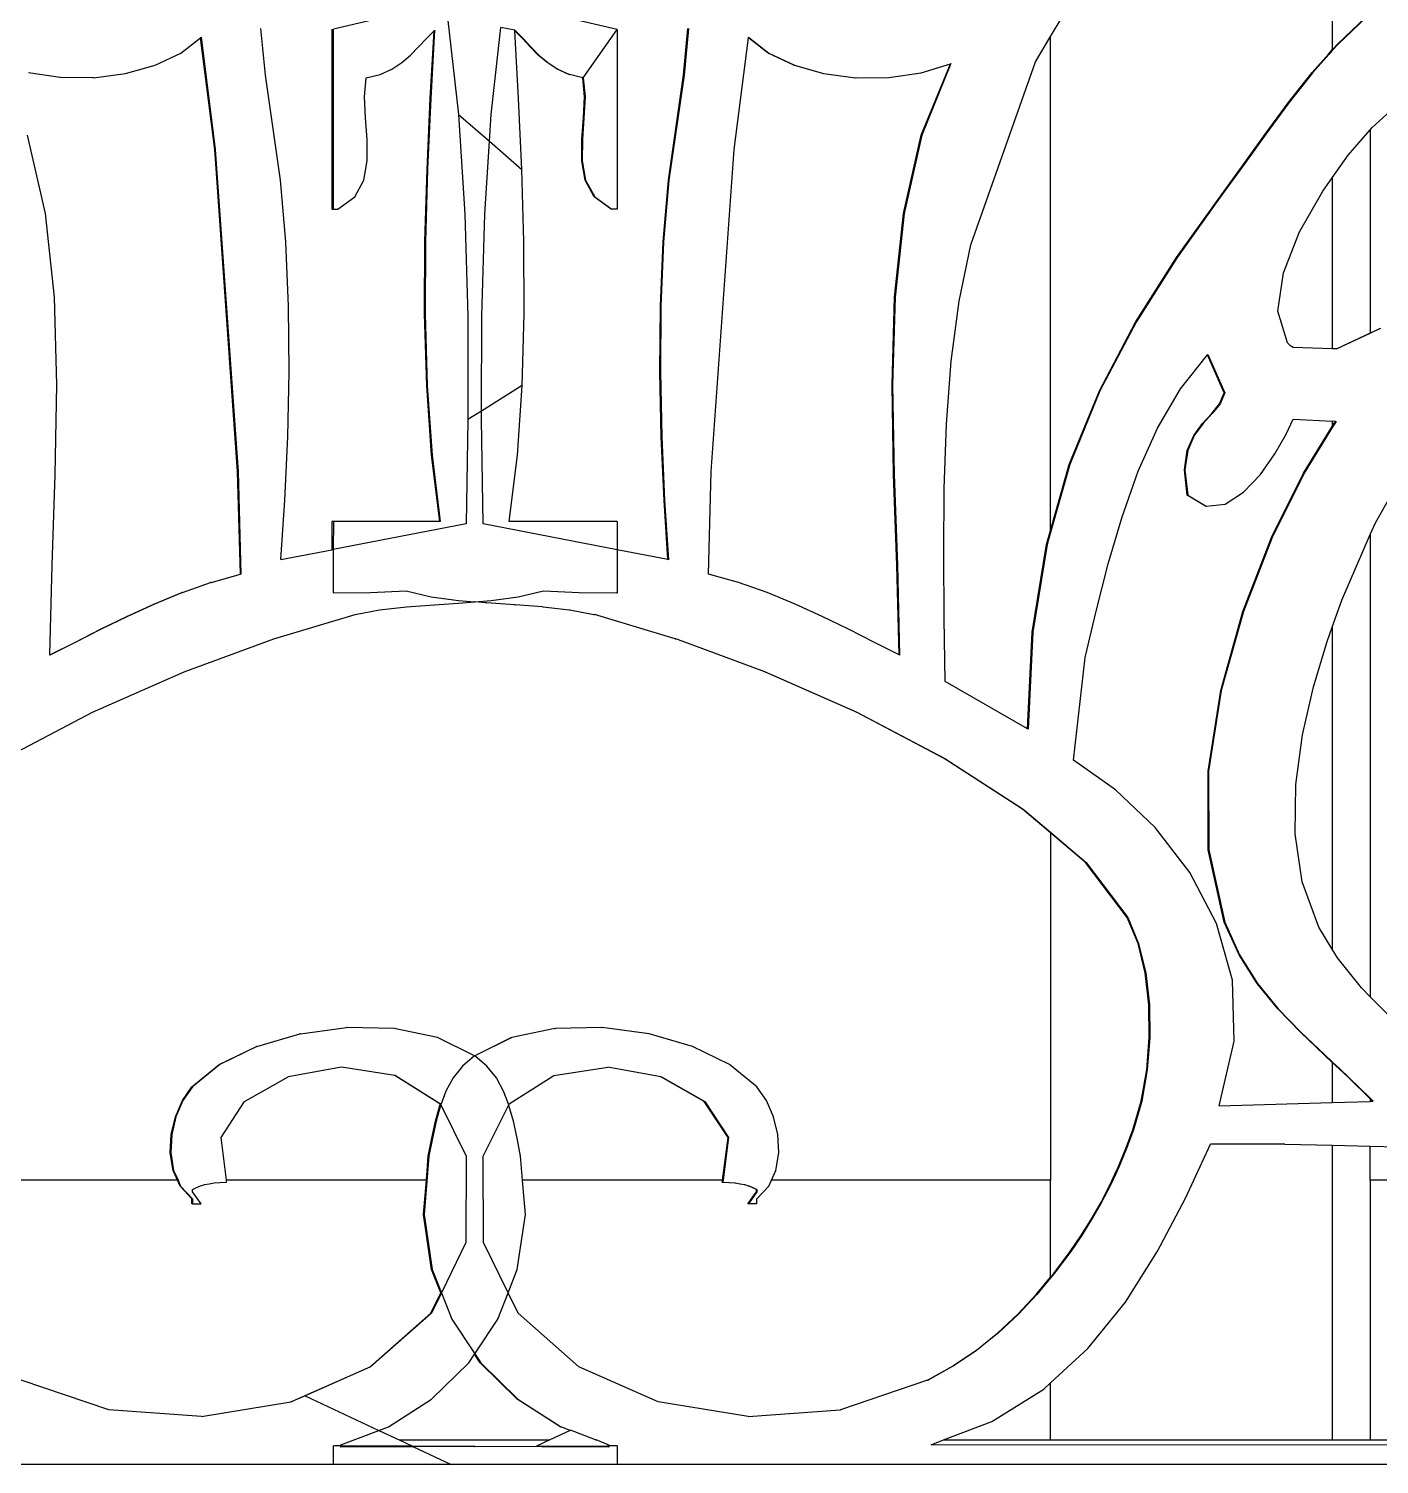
# Model space of a CAD drawing. Header units: inches. Extents: x -343 to 13887, y -13069 to -746.
# Drawn here: x 3391.85 to 3403.59, y -9231.16 to -9218.68 of the extents above; entities that cross this region are included whole.
import ezdxf

# ---------------------------------------------------------------- set-up
doc = ezdxf.new("R2010")
doc.units = ezdxf.units.IN
doc.header["$LTSCALE"] = 17
doc.header["$MEASUREMENT"] = 0
doc.layers.add('OUTLINE', color=1, linetype='Continuous', lineweight=25)

# ---------------------------------------------------------------- blocks, each defined once
blk = doc.blocks.new('fddd')
for p, q in [((-493.313, -3279.014), (-493.313, -3281.828)), ((-495.762, -3281.712), (-495.093, -3280.582)), ((-501.686, -3281.574), (-501.996, -3281.648)), ((-501.004, -3281.546), (-500.91, -3282.389)), ((-499.529, -3281.65), (-499.854, -3281.574)), ((-493.265, -3281.774), (-493.025, -3281.545)), ((-493.02, -3281.545), (-493.26, -3281.774)), ((-503.323, -3281.856), (-503.151, -3281.722)), ((-503.151, -3281.722), (-503.147, -3281.718)), ((-503.027, -3282.693), (-503.151, -3281.722)), ((-503.147, -3281.718), (-503.023, -3282.693)), ((-502.587, -3282.048), (-502.626, -3281.64)), ((-502.011, -3281.65), (-501.996, -3281.648)), ((-502.011, -3281.65), (-502.011, -3283.213)), ((-501.996, -3281.671), (-502.011, -3281.65)), ((-501.996, -3281.671), (-501.996, -3281.648)), ((-501.996, -3283.213), (-501.996, -3281.671)), ((-501.255, -3281.802), (-501.187, -3281.729)), ((-501.187, -3281.729), (-501.121, -3281.661)), ((-501.154, -3282.251), (-501.121, -3281.661)), ((-501.116, -3281.656), (-501.149, -3282.251)), ((-501.121, -3281.661), (-501.116, -3281.656)), ((-500.626, -3282.389), (-500.541, -3281.633)), ((-500.419, -3281.656), (-500.541, -3281.633)), ((-500.419, -3281.656), (-500.348, -3281.729)), ((-500.419, -3281.661), (-500.419, -3281.656)), ((-500.353, -3281.729), (-500.419, -3281.661)), ((-500.386, -3282.251), (-500.419, -3281.661)), ((-500.285, -3281.802), (-500.353, -3281.729)), ((-500.353, -3281.729), (-500.348, -3281.729)), ((-500.348, -3281.729), (-500.28, -3281.802)), ((-499.824, -3282.071), (-499.529, -3281.65)), ((-499.529, -3281.65), (-499.529, -3283.213)), ((-498.953, -3282.048), (-498.914, -3281.64)), ((-498.909, -3281.64), (-498.948, -3282.048)), ((-498.512, -3282.693), (-498.389, -3281.722)), ((-498.389, -3281.722), (-498.388, -3281.718)), ((-498.217, -3281.856), (-498.389, -3281.722)), ((-498.388, -3281.718), (-498.212, -3281.856)), ((-495.892, -3281.932), (-495.762, -3281.712)), ((-495.762, -3286.007), (-495.762, -3281.712)), ((-503.546, -3281.961), (-503.323, -3281.856)), ((-501.325, -3281.873), (-501.255, -3281.802)), ((-500.215, -3281.873), (-500.285, -3281.802)), ((-500.28, -3281.802), (-500.285, -3281.802)), ((-500.28, -3281.802), (-500.21, -3281.873)), ((-498.217, -3281.856), (-498.212, -3281.856)), ((-497.994, -3281.961), (-498.217, -3281.856)), ((-498.212, -3281.856), (-497.989, -3281.961)), ((-493.487, -3282.024), (-493.345, -3281.865)), ((-493.345, -3281.865), (-493.313, -3281.828)), ((-493.342, -3281.866), (-493.345, -3281.865)), ((-493.313, -3281.834), (-493.342, -3281.866)), ((-493.313, -3281.828), (-493.265, -3281.774)), ((-493.26, -3281.774), (-493.313, -3281.834)), ((-493.313, -3281.828), (-493.313, -3281.834)), ((-493.265, -3281.774), (-493.26, -3281.774)), ((-503.804, -3282.033), (-503.546, -3281.961)), ((-501.489, -3281.994), (-501.402, -3281.938)), ((-501.402, -3281.938), (-501.325, -3281.873)), ((-500.138, -3281.938), (-500.215, -3281.873)), ((-500.21, -3281.873), (-500.215, -3281.873)), ((-500.21, -3281.873), (-500.133, -3281.938)), ((-500.051, -3281.994), (-500.138, -3281.938)), ((-500.133, -3281.938), (-500.138, -3281.938)), ((-500.133, -3281.938), (-500.046, -3281.994)), ((-497.994, -3281.961), (-497.989, -3281.961)), ((-497.989, -3281.961), (-497.736, -3282.033)), ((-496.888, -3282.027), (-496.633, -3281.948)), ((-496.886, -3282.57), (-496.633, -3281.948)), ((-496.628, -3281.946), (-496.882, -3282.57)), ((-496.633, -3281.948), (-496.628, -3281.946)), ((-496.454, -3283.523), (-495.892, -3281.932)), ((-493.342, -3281.866), (-493.483, -3282.024)), ((-504.372, -3282.067), (-504.647, -3282.027)), ((-504.367, -3282.067), (-504.372, -3282.067)), ((-504.086, -3282.069), (-504.367, -3282.067)), ((-504.082, -3282.069), (-504.086, -3282.069)), ((-504.082, -3282.069), (-503.804, -3282.033)), ((-502.456, -3282.961), (-502.587, -3282.048)), ((-501.726, -3282.235), (-501.711, -3282.071)), ((-501.711, -3282.071), (-501.591, -3282.04)), ((-501.591, -3282.04), (-501.489, -3281.994)), ((-499.949, -3282.04), (-500.051, -3281.994)), ((-500.046, -3281.994), (-500.051, -3281.994)), ((-500.046, -3281.994), (-499.945, -3282.04)), ((-499.945, -3282.04), (-499.949, -3282.04)), ((-499.829, -3282.071), (-499.945, -3282.04)), ((-499.814, -3282.235), (-499.829, -3282.071)), ((-499.824, -3282.071), (-499.829, -3282.071)), ((-499.824, -3282.071), (-499.809, -3282.235)), ((-499.084, -3282.961), (-498.953, -3282.048)), ((-498.948, -3282.048), (-499.08, -3282.961)), ((-498.953, -3282.048), (-498.948, -3282.048)), ((-497.736, -3282.033), (-497.732, -3282.033)), ((-497.732, -3282.033), (-497.458, -3282.069)), ((-497.458, -3282.069), (-497.453, -3282.069)), ((-497.453, -3282.069), (-497.168, -3282.067)), ((-497.168, -3282.067), (-496.888, -3282.027)), ((-493.697, -3282.289), (-493.487, -3282.024)), ((-493.483, -3282.024), (-493.692, -3282.289)), ((-493.487, -3282.024), (-493.483, -3282.024)), ((-501.717, -3282.417), (-501.726, -3282.235)), ((-499.823, -3282.417), (-499.814, -3282.235)), ((-499.809, -3282.235), (-499.818, -3282.417)), ((-499.809, -3282.235), (-499.814, -3282.235)), ((-501.182, -3282.866), (-501.154, -3282.251)), ((-501.149, -3282.251), (-501.177, -3282.862)), ((-501.154, -3282.251), (-501.149, -3282.251)), ((-500.358, -3282.866), (-500.386, -3282.251)), ((-493.896, -3282.559), (-493.697, -3282.289)), ((-493.692, -3282.289), (-493.891, -3282.559)), ((-493.697, -3282.289), (-493.692, -3282.289)), ((-492.966, -3282.502), (-492.809, -3282.361)), ((-501.703, -3282.606), (-501.717, -3282.417)), ((-500.91, -3282.389), (-500.854, -3283.257)), ((-500.91, -3282.389), (-500.64, -3282.622)), ((-500.64, -3282.622), (-500.626, -3282.389)), ((-499.837, -3282.606), (-499.823, -3282.417)), ((-499.818, -3282.417), (-499.832, -3282.606)), ((-499.818, -3282.417), (-499.823, -3282.417)), ((-504.499, -3283.251), (-504.654, -3282.57)), ((-501.702, -3282.791), (-501.703, -3282.606)), ((-499.838, -3282.791), (-499.837, -3282.606)), ((-499.832, -3282.606), (-499.837, -3282.606)), ((-499.832, -3282.606), (-499.834, -3282.791)), ((-497.041, -3283.251), (-496.886, -3282.57)), ((-496.882, -3282.57), (-497.036, -3283.251)), ((-496.886, -3282.57), (-496.882, -3282.57)), ((-494.088, -3282.828), (-493.896, -3282.559)), ((-493.891, -3282.559), (-494.083, -3282.828)), ((-493.896, -3282.559), (-493.891, -3282.559)), ((-493.174, -3282.744), (-492.984, -3282.522)), ((-492.984, -3282.522), (-492.966, -3282.502)), ((-492.984, -3282.522), (-492.984, -3284.289)), ((-502.829, -3285.493), (-503.027, -3282.693)), ((-503.027, -3282.693), (-503.023, -3282.693)), ((-503.023, -3282.693), (-502.824, -3285.493)), ((-500.681, -3283.257), (-500.64, -3282.622)), ((-500.64, -3282.622), (-500.358, -3282.866)), ((-498.711, -3285.493), (-498.512, -3282.693)), ((-501.732, -3282.96), (-501.702, -3282.791)), ((-501.177, -3282.862), (-501.182, -3282.866)), ((-501.177, -3282.862), (-501.177, -3282.866)), ((-499.808, -3282.96), (-499.838, -3282.791)), ((-499.834, -3282.791), (-499.838, -3282.791)), ((-499.834, -3282.791), (-499.804, -3282.96)), ((-494.277, -3283.087), (-494.088, -3282.828)), ((-494.083, -3282.828), (-494.272, -3283.087)), ((-494.088, -3282.828), (-494.083, -3282.828)), ((-493.313, -3282.94), (-493.174, -3282.744)), ((-502.41, -3283.495), (-502.456, -3282.961)), ((-501.811, -3283.104), (-501.732, -3282.96)), ((-501.2, -3283.494), (-501.182, -3282.866)), ((-501.177, -3282.866), (-501.195, -3283.494)), ((-501.182, -3282.866), (-501.177, -3282.866)), ((-500.34, -3283.494), (-500.358, -3282.866)), ((-499.729, -3283.104), (-499.808, -3282.96)), ((-499.804, -3282.96), (-499.808, -3282.96)), ((-499.804, -3282.96), (-499.724, -3283.104)), ((-499.13, -3283.495), (-499.084, -3282.961)), ((-499.08, -3282.961), (-499.126, -3283.495)), ((-499.084, -3282.961), (-499.08, -3282.961)), ((-493.396, -3283.057), (-493.313, -3282.94)), ((-493.313, -3282.94), (-493.313, -3284.425)), ((-501.959, -3283.212), (-501.811, -3283.104)), ((-499.581, -3283.212), (-499.729, -3283.104)), ((-499.724, -3283.104), (-499.729, -3283.104)), ((-499.724, -3283.104), (-499.576, -3283.212)), ((-494.666, -3283.631), (-494.277, -3283.087)), ((-494.272, -3283.087), (-494.662, -3283.631)), ((-494.277, -3283.087), (-494.272, -3283.087)), ((-493.597, -3283.408), (-493.396, -3283.057)), ((-502.011, -3283.213), (-501.996, -3283.213)), ((-501.996, -3283.213), (-501.959, -3283.212)), ((-499.576, -3283.212), (-499.581, -3283.212)), ((-499.543, -3283.213), (-499.576, -3283.212)), ((-499.529, -3283.213), (-499.543, -3283.213)), ((-504.421, -3283.978), (-504.499, -3283.251)), ((-500.854, -3283.257), (-500.829, -3284.143)), ((-500.706, -3284.143), (-500.681, -3283.257)), ((-497.119, -3283.978), (-497.041, -3283.251)), ((-497.036, -3283.251), (-497.114, -3283.978)), ((-497.041, -3283.251), (-497.036, -3283.251)), ((-493.738, -3283.765), (-493.597, -3283.408)), ((-502.386, -3284.055), (-502.41, -3283.495)), ((-501.203, -3284.123), (-501.2, -3283.494)), ((-501.2, -3283.494), (-501.195, -3283.494)), ((-501.195, -3283.494), (-501.198, -3284.123)), ((-500.337, -3284.123), (-500.34, -3283.494)), ((-499.154, -3284.055), (-499.13, -3283.495)), ((-499.126, -3283.495), (-499.149, -3284.055)), ((-499.13, -3283.495), (-499.126, -3283.495)), ((-496.558, -3284.011), (-496.454, -3283.523)), ((-495.023, -3284.196), (-494.666, -3283.631)), ((-494.662, -3283.631), (-495.019, -3284.196)), ((-494.666, -3283.631), (-494.662, -3283.631)), ((-493.786, -3284.098), (-493.738, -3283.765)), ((-504.4, -3284.739), (-504.421, -3283.978)), ((-497.14, -3284.739), (-497.119, -3283.978)), ((-497.114, -3283.978), (-497.135, -3284.739)), ((-497.119, -3283.978), (-497.114, -3283.978)), ((-502.382, -3284.625), (-502.386, -3284.055)), ((-499.158, -3284.625), (-499.154, -3284.055)), ((-499.149, -3284.055), (-499.154, -3284.625)), ((-499.154, -3284.055), (-499.149, -3284.055)), ((-496.627, -3284.533), (-496.558, -3284.011)), ((-493.702, -3284.373), (-493.786, -3284.098)), ((-501.203, -3284.123), (-501.198, -3284.123)), ((-501.185, -3284.745), (-501.203, -3284.123)), ((-501.198, -3284.123), (-501.181, -3284.745)), ((-500.829, -3284.143), (-500.827, -3285.042)), ((-500.708, -3284.967), (-500.706, -3284.143)), ((-500.354, -3284.745), (-500.337, -3284.123)), ((-495.337, -3284.792), (-495.023, -3284.196)), ((-495.019, -3284.196), (-495.333, -3284.792)), ((-495.023, -3284.196), (-495.019, -3284.196)), ((-493.278, -3284.426), (-492.984, -3284.289)), ((-492.984, -3284.291), (-493.273, -3284.426)), ((-492.894, -3284.25), (-492.984, -3284.291)), ((-492.984, -3284.289), (-492.899, -3284.25)), ((-492.984, -3284.289), (-492.984, -3284.291)), ((-494.633, -3284.773), (-494.399, -3284.48)), ((-494.399, -3284.48), (-494.396, -3284.477)), ((-494.252, -3284.808), (-494.399, -3284.48)), ((-494.396, -3284.477), (-494.247, -3284.808)), ((-493.691, -3284.386), (-493.702, -3284.373)), ((-493.685, -3284.393), (-493.691, -3284.386)), ((-493.677, -3284.4), (-493.685, -3284.393)), ((-493.668, -3284.405), (-493.677, -3284.4)), ((-493.652, -3284.414), (-493.668, -3284.405)), ((-493.313, -3284.425), (-493.652, -3284.414)), ((-493.278, -3284.426), (-493.313, -3284.425)), ((-493.273, -3284.426), (-493.278, -3284.426)), ((-496.668, -3285.08), (-496.627, -3284.533)), ((-502.393, -3285.192), (-502.382, -3284.625)), ((-499.158, -3284.625), (-499.154, -3284.625)), ((-499.147, -3285.192), (-499.158, -3284.625)), ((-499.154, -3284.625), (-499.142, -3285.192)), ((-504.414, -3285.519), (-504.4, -3284.739)), ((-501.185, -3284.745), (-501.181, -3284.745)), ((-501.143, -3285.35), (-501.185, -3284.745)), ((-501.185, -3284.745), (-501.18, -3284.748)), ((-501.181, -3284.745), (-501.18, -3284.748)), ((-501.18, -3284.748), (-501.139, -3285.35)), ((-500.354, -3284.745), (-500.708, -3284.967)), ((-500.397, -3285.35), (-500.354, -3284.745)), ((-497.14, -3284.739), (-497.135, -3284.739)), ((-497.126, -3285.519), (-497.14, -3284.739)), ((-497.135, -3284.739), (-497.121, -3285.519)), ((-495.599, -3285.432), (-495.337, -3284.792)), ((-495.333, -3284.792), (-495.594, -3285.432)), ((-495.337, -3284.792), (-495.333, -3284.792)), ((-494.832, -3285.115), (-494.633, -3284.773)), ((-494.293, -3284.904), (-494.252, -3284.808)), ((-494.247, -3284.808), (-494.288, -3284.904)), ((-494.252, -3284.808), (-494.247, -3284.808)), ((-500.708, -3284.967), (-500.827, -3285.042)), ((-500.708, -3285.042), (-500.708, -3284.967)), ((-494.361, -3284.989), (-494.293, -3284.904)), ((-494.288, -3284.904), (-494.356, -3284.989)), ((-494.293, -3284.904), (-494.288, -3284.904)), ((-500.827, -3285.042), (-500.841, -3285.949)), ((-500.695, -3285.949), (-500.708, -3285.042)), ((-496.688, -3285.641), (-496.668, -3285.08)), ((-494.517, -3285.179), (-494.441, -3285.077)), ((-494.436, -3285.077), (-494.513, -3285.179)), ((-494.441, -3285.077), (-494.361, -3284.989)), ((-494.441, -3285.077), (-494.436, -3285.077)), ((-494.356, -3284.989), (-494.436, -3285.077)), ((-494.361, -3284.989), (-494.356, -3284.989)), ((-493.714, -3285.169), (-493.652, -3285.037)), ((-493.652, -3285.037), (-493.313, -3285.055)), ((-493.564, -3285.506), (-493.313, -3285.102)), ((-493.313, -3285.11), (-493.559, -3285.506)), ((-493.313, -3285.055), (-493.313, -3285.102)), ((-493.285, -3285.057), (-493.313, -3285.055)), ((-493.28, -3285.057), (-493.313, -3285.11)), ((-493.313, -3285.102), (-493.285, -3285.057)), ((-493.313, -3285.102), (-493.313, -3285.11)), ((-493.285, -3285.057), (-493.28, -3285.057)), ((-502.418, -3285.742), (-502.393, -3285.192)), ((-499.147, -3285.192), (-499.142, -3285.192)), ((-499.122, -3285.742), (-499.147, -3285.192)), ((-499.142, -3285.192), (-499.117, -3285.742)), ((-495, -3285.489), (-494.832, -3285.115)), ((-494.575, -3285.309), (-494.517, -3285.179)), ((-494.513, -3285.179), (-494.57, -3285.309)), ((-494.517, -3285.179), (-494.513, -3285.179)), ((-493.812, -3285.34), (-493.714, -3285.169)), ((-501.143, -3285.35), (-501.139, -3285.35)), ((-501.071, -3285.928), (-501.143, -3285.35)), ((-501.139, -3285.35), (-501.067, -3285.928)), ((-500.469, -3285.928), (-500.397, -3285.35)), ((-494.599, -3285.478), (-494.575, -3285.309)), ((-494.57, -3285.309), (-494.595, -3285.478)), ((-494.575, -3285.309), (-494.57, -3285.309)), ((-493.938, -3285.518), (-493.812, -3285.34)), ((-492.939, -3285.938), (-492.599, -3285.337)), ((-495.594, -3285.432), (-495.762, -3286.024)), ((-495.762, -3286.007), (-495.599, -3285.432)), ((-495.599, -3285.432), (-495.594, -3285.432)), ((-494.599, -3285.478), (-494.595, -3285.478)), ((-494.574, -3285.7), (-494.599, -3285.478)), ((-494.595, -3285.478), (-494.57, -3285.7)), ((-504.441, -3286.307), (-504.414, -3285.519)), ((-502.804, -3286.385), (-502.829, -3285.493)), ((-502.824, -3285.493), (-502.829, -3285.493)), ((-502.824, -3285.493), (-502.8, -3286.385)), ((-498.736, -3286.385), (-498.711, -3285.493)), ((-497.126, -3285.519), (-497.121, -3285.519)), ((-497.099, -3286.307), (-497.126, -3285.519)), ((-497.121, -3285.519), (-497.094, -3286.307)), ((-495.141, -3285.887), (-495, -3285.489)), ((-494.085, -3285.673), (-493.938, -3285.518)), ((-493.842, -3286.067), (-493.564, -3285.506)), ((-493.559, -3285.506), (-493.837, -3286.067)), ((-493.564, -3285.506), (-493.559, -3285.506)), ((-496.691, -3286.208), (-496.688, -3285.641)), ((-494.574, -3285.7), (-494.57, -3285.7)), ((-494.414, -3285.795), (-494.574, -3285.7)), ((-494.57, -3285.7), (-494.409, -3285.795)), ((-494.245, -3285.776), (-494.085, -3285.673)), ((-502.452, -3286.259), (-502.418, -3285.742)), ((-499.122, -3285.742), (-499.117, -3285.742)), ((-499.088, -3286.259), (-499.122, -3285.742)), ((-499.117, -3285.742), (-499.083, -3286.26)), ((-494.414, -3285.795), (-494.409, -3285.795)), ((-494.409, -3285.795), (-494.245, -3285.776)), ((-501.996, -3285.928), (-502.011, -3285.928)), ((-502.011, -3285.928), (-502.011, -3286.175)), ((-501.996, -3285.928), (-501.997, -3286.171)), ((-500.841, -3285.949), (-501.997, -3286.171)), ((-501.071, -3285.928), (-501.996, -3285.928)), ((-501.067, -3285.928), (-501.071, -3285.928)), ((-499.529, -3286.174), (-500.695, -3285.949)), ((-499.529, -3285.928), (-500.469, -3285.928)), ((-499.529, -3285.928), (-499.529, -3286.174)), ((-495.261, -3286.297), (-495.141, -3285.887)), ((-492.984, -3286.04), (-492.939, -3285.938)), ((-495.797, -3286.128), (-495.762, -3286.007)), ((-495.762, -3286.024), (-495.792, -3286.128)), ((-495.762, -3286.024), (-495.762, -3286.007)), ((-494.09, -3286.709), (-493.842, -3286.067)), ((-493.837, -3286.067), (-494.086, -3286.709)), ((-493.842, -3286.067), (-493.837, -3286.067)), ((-493.231, -3286.613), (-492.984, -3286.04)), ((-492.984, -3286.04), (-492.984, -3290.06)), ((-502.452, -3286.259), (-502.011, -3286.175)), ((-502.011, -3286.175), (-501.997, -3286.171)), ((-501.997, -3286.171), (-501.997, -3286.548)), ((-499.529, -3286.174), (-499.529, -3286.548)), ((-499.088, -3286.259), (-499.529, -3286.174)), ((-496.686, -3286.77), (-496.691, -3286.208)), ((-495.921, -3286.89), (-495.797, -3286.128)), ((-495.792, -3286.128), (-495.917, -3286.89)), ((-495.797, -3286.128), (-495.792, -3286.128)), ((-504.461, -3287.087), (-504.441, -3286.307)), ((-499.083, -3286.26), (-499.088, -3286.259)), ((-497.099, -3286.307), (-497.094, -3286.307)), ((-497.079, -3287.087), (-497.099, -3286.307)), ((-497.094, -3286.307), (-497.074, -3287.09)), ((-495.367, -3286.708), (-495.261, -3286.297)), ((-503.309, -3286.546), (-503.064, -3286.457)), ((-503.059, -3286.457), (-503.064, -3286.457)), ((-503.059, -3286.457), (-502.804, -3286.385)), ((-502.8, -3286.385), (-502.804, -3286.385)), ((-498.476, -3286.457), (-498.736, -3286.385)), ((-498.226, -3286.546), (-498.476, -3286.457)), ((-503.556, -3286.645), (-503.314, -3286.546)), ((-503.309, -3286.546), (-503.552, -3286.645)), ((-503.309, -3286.546), (-503.314, -3286.546)), ((-501.997, -3286.548), (-501.674, -3286.544)), ((-501.674, -3286.544), (-501.364, -3286.53)), ((-501.364, -3286.53), (-501.146, -3286.582)), ((-501.146, -3286.582), (-500.91, -3286.615)), ((-500.625, -3286.615), (-500.39, -3286.582)), ((-500.39, -3286.582), (-500.171, -3286.53)), ((-500.171, -3286.53), (-499.861, -3286.544)), ((-499.861, -3286.544), (-499.538, -3286.548)), ((-499.538, -3286.548), (-499.529, -3286.548)), ((-497.983, -3286.645), (-498.226, -3286.546)), ((-503.792, -3286.753), (-503.556, -3286.645)), ((-503.552, -3286.645), (-503.787, -3286.753)), ((-503.552, -3286.645), (-503.556, -3286.645)), ((-501.808, -3286.737), (-501.594, -3286.695)), ((-501.594, -3286.695), (-501.362, -3286.669)), ((-501.362, -3286.669), (-501.118, -3286.652)), ((-501.118, -3286.652), (-500.87, -3286.636)), ((-500.91, -3286.615), (-500.77, -3286.627)), ((-500.87, -3286.636), (-500.77, -3286.627)), ((-500.768, -3286.627), (-500.77, -3286.627)), ((-500.768, -3286.627), (-500.625, -3286.615)), ((-500.67, -3286.636), (-500.768, -3286.627)), ((-500.67, -3286.636), (-500.665, -3286.636)), ((-500.422, -3286.652), (-500.665, -3286.636)), ((-500.422, -3286.652), (-500.417, -3286.652)), ((-500.178, -3286.669), (-500.417, -3286.652)), ((-500.178, -3286.669), (-500.174, -3286.669)), ((-500.174, -3286.669), (-499.946, -3286.695)), ((-499.946, -3286.695), (-499.941, -3286.695)), ((-499.941, -3286.695), (-499.732, -3286.737)), ((-497.748, -3286.753), (-497.983, -3286.645)), ((-495.462, -3287.11), (-495.367, -3286.708)), ((-494.283, -3287.397), (-494.09, -3286.709)), ((-494.086, -3286.709), (-494.278, -3287.397)), ((-494.09, -3286.709), (-494.086, -3286.709)), ((-493.313, -3286.846), (-493.231, -3286.613)), ((-504.021, -3286.865), (-503.792, -3286.753)), ((-503.787, -3286.753), (-504.016, -3286.865)), ((-503.787, -3286.753), (-503.792, -3286.753)), ((-502.515, -3286.947), (-501.808, -3286.737)), ((-499.732, -3286.737), (-499.727, -3286.737)), ((-499.024, -3286.947), (-499.727, -3286.737)), ((-497.519, -3286.865), (-497.748, -3286.753)), ((-496.677, -3287.318), (-496.686, -3286.77)), ((-493.357, -3286.97), (-493.313, -3286.846)), ((-493.313, -3286.846), (-493.313, -3289.646)), ((-504.461, -3287.087), (-504.245, -3286.979)), ((-504.241, -3286.979), (-504.461, -3287.09)), ((-504.245, -3286.979), (-504.021, -3286.865)), ((-504.241, -3286.979), (-504.245, -3286.979)), ((-504.016, -3286.865), (-504.241, -3286.979)), ((-504.016, -3286.865), (-504.021, -3286.865)), ((-503.293, -3287.234), (-502.515, -3286.947)), ((-499.024, -3286.947), (-499.02, -3286.947)), ((-498.247, -3287.234), (-499.02, -3286.947)), ((-497.294, -3286.979), (-497.519, -3286.865)), ((-497.079, -3287.087), (-497.294, -3286.979)), ((-495.963, -3287.73), (-495.921, -3286.89)), ((-495.917, -3286.89), (-495.958, -3287.733)), ((-495.921, -3286.89), (-495.917, -3286.89)), ((-493.476, -3287.364), (-493.357, -3286.97)), ((-504.461, -3287.09), (-504.461, -3287.087)), ((-497.074, -3287.09), (-497.079, -3287.087)), ((-495.562, -3288.002), (-495.462, -3287.11)), ((-504.089, -3287.585), (-503.293, -3287.234)), ((-497.45, -3287.585), (-498.247, -3287.234)), ((-498.247, -3287.234), (-498.242, -3287.234)), ((-498.242, -3287.234), (-497.446, -3287.585)), ((-495.963, -3287.73), (-496.677, -3287.318)), ((-494.392, -3288.099), (-494.283, -3287.397)), ((-494.278, -3287.397), (-494.388, -3288.099)), ((-494.283, -3287.397), (-494.278, -3287.397)), ((-493.572, -3287.782), (-493.476, -3287.364)), ((-504.854, -3287.988), (-504.089, -3287.585)), ((-496.686, -3287.988), (-497.45, -3287.585)), ((-497.45, -3287.585), (-497.446, -3287.585)), ((-497.446, -3287.585), (-496.681, -3287.988)), ((-495.958, -3287.733), (-495.963, -3287.73)), ((-493.631, -3288.213), (-493.572, -3287.782)), ((-496.005, -3288.428), (-496.686, -3287.988)), ((-496.686, -3287.988), (-496.681, -3287.988)), ((-496.681, -3287.988), (-496, -3288.428)), ((-495.199, -3288.261), (-495.562, -3288.002)), ((-494.392, -3288.099), (-494.388, -3288.099)), ((-494.391, -3288.782), (-494.392, -3288.099)), ((-494.388, -3288.099), (-494.386, -3288.782)), ((-493.637, -3288.643), (-493.631, -3288.213)), ((-494.853, -3288.589), (-495.199, -3288.261)), ((-496.005, -3288.428), (-496, -3288.428)), ((-495.762, -3288.634), (-496.005, -3288.428)), ((-496, -3288.428), (-495.762, -3288.63)), ((-494.551, -3288.98), (-494.853, -3288.589)), ((-495.762, -3288.63), (-495.762, -3288.634)), ((-495.762, -3288.63), (-495.453, -3288.893)), ((-495.762, -3288.634), (-495.762, -3291.653)), ((-495.458, -3288.893), (-495.762, -3288.634)), ((-493.574, -3289.061), (-493.637, -3288.643)), ((-494.391, -3288.782), (-494.386, -3288.782)), ((-494.252, -3289.412), (-494.391, -3288.782)), ((-494.386, -3288.782), (-494.247, -3289.412)), ((-495.458, -3288.893), (-495.453, -3288.893)), ((-495.095, -3289.371), (-495.458, -3288.893)), ((-495.453, -3288.893), (-495.09, -3289.371)), ((-494.319, -3289.424), (-494.551, -3288.98)), ((-493.429, -3289.454), (-493.574, -3289.061)), ((-495.095, -3289.371), (-495.09, -3289.371)), ((-495.002, -3289.597), (-495.095, -3289.371)), ((-495.09, -3289.371), (-494.997, -3289.597)), ((-494.182, -3289.916), (-494.319, -3289.424)), ((-494.124, -3289.696), (-494.252, -3289.412)), ((-494.252, -3289.412), (-494.247, -3289.412)), ((-494.247, -3289.412), (-494.119, -3289.696)), ((-493.313, -3289.646), (-493.429, -3289.454)), ((-495.002, -3289.597), (-494.997, -3289.597)), ((-494.94, -3289.853), (-495.002, -3289.597)), ((-494.997, -3289.597), (-494.935, -3289.853)), ((-494.124, -3289.696), (-494.119, -3289.696)), ((-493.967, -3289.944), (-494.124, -3289.696)), ((-494.119, -3289.696), (-493.962, -3289.944)), ((-493.268, -3289.721), (-493.313, -3289.646)), ((-493.06, -3289.983), (-493.268, -3289.721)), ((-494.908, -3290.129), (-494.94, -3289.853)), ((-494.94, -3289.853), (-494.935, -3289.853)), ((-494.935, -3289.853), (-494.903, -3290.129)), ((-494.166, -3290.447), (-494.182, -3289.916)), ((-493.967, -3289.944), (-493.962, -3289.944)), ((-493.787, -3290.165), (-493.967, -3289.944)), ((-493.962, -3289.944), (-493.783, -3290.165)), ((-492.984, -3290.06), (-493.06, -3289.983)), ((-492.81, -3290.233), (-492.984, -3290.06)), ((-494.908, -3290.129), (-494.903, -3290.129)), ((-494.904, -3290.413), (-494.908, -3290.129)), ((-494.903, -3290.129), (-494.899, -3290.413)), ((-493.787, -3290.165), (-493.783, -3290.165)), ((-493.591, -3290.369), (-493.787, -3290.165)), ((-493.783, -3290.165), (-493.586, -3290.369)), ((-502.283, -3290.383), (-501.881, -3290.328)), ((-501.876, -3290.328), (-501.881, -3290.328)), ((-501.469, -3290.336), (-501.876, -3290.328)), ((-501.09, -3290.415), (-501.469, -3290.336)), ((-500.071, -3290.336), (-500.445, -3290.415)), ((-500.071, -3290.336), (-500.066, -3290.336)), ((-499.664, -3290.328), (-500.066, -3290.336)), ((-499.664, -3290.328), (-499.659, -3290.328)), ((-499.252, -3290.383), (-499.659, -3290.328)), ((-502.661, -3290.493), (-502.288, -3290.383)), ((-502.283, -3290.383), (-502.288, -3290.383)), ((-500.77, -3290.572), (-501.09, -3290.415)), ((-500.77, -3290.572), (-500.45, -3290.415)), ((-500.445, -3290.415), (-500.766, -3290.574)), ((-500.45, -3290.415), (-500.445, -3290.415)), ((-498.874, -3290.493), (-499.252, -3290.383)), ((-494.926, -3290.696), (-494.904, -3290.413)), ((-494.899, -3290.413), (-494.922, -3290.696)), ((-494.904, -3290.413), (-494.899, -3290.413)), ((-494.297, -3291.009), (-494.166, -3290.447)), ((-493.591, -3290.369), (-493.586, -3290.369)), ((-493.384, -3290.565), (-493.591, -3290.369)), ((-493.586, -3290.369), (-493.379, -3290.565)), ((-502.988, -3290.649), (-502.666, -3290.493)), ((-502.661, -3290.493), (-502.983, -3290.649)), ((-502.661, -3290.493), (-502.666, -3290.493)), ((-500.769, -3290.574), (-500.874, -3290.663)), ((-500.769, -3290.574), (-500.77, -3290.572)), ((-500.766, -3290.574), (-500.769, -3290.574)), ((-500.661, -3290.663), (-500.766, -3290.574)), ((-498.552, -3290.649), (-498.874, -3290.493)), ((-493.384, -3290.565), (-493.379, -3290.565)), ((-493.313, -3290.631), (-493.384, -3290.565)), ((-493.379, -3290.565), (-493.313, -3290.626)), ((-503.226, -3290.843), (-502.988, -3290.649)), ((-502.983, -3290.649), (-503.221, -3290.843)), ((-502.983, -3290.649), (-502.988, -3290.649)), ((-501.925, -3290.673), (-502.39, -3290.757)), ((-501.461, -3290.743), (-501.925, -3290.673)), ((-500.874, -3290.663), (-500.956, -3290.766)), ((-500.579, -3290.766), (-500.661, -3290.663)), ((-500.079, -3290.743), (-499.61, -3290.673)), ((-499.15, -3290.757), (-499.61, -3290.673)), ((-498.314, -3290.843), (-498.552, -3290.649)), ((-494.974, -3290.967), (-494.926, -3290.696)), ((-494.922, -3290.696), (-494.969, -3290.967)), ((-494.926, -3290.696), (-494.922, -3290.696)), ((-493.313, -3290.626), (-493.313, -3290.631)), ((-493.313, -3290.626), (-493.251, -3290.684)), ((-493.313, -3290.631), (-493.313, -3290.979)), ((-493.254, -3290.686), (-493.313, -3290.631)), ((-493.251, -3290.684), (-493.254, -3290.686)), ((-493.172, -3290.762), (-493.254, -3290.686)), ((-493.251, -3290.684), (-493.168, -3290.762)), ((-503.308, -3290.961), (-503.226, -3290.843)), ((-503.221, -3290.843), (-503.304, -3290.961)), ((-503.221, -3290.843), (-503.226, -3290.843)), ((-502.768, -3290.969), (-502.39, -3290.757)), ((-501.456, -3290.743), (-501.461, -3290.743)), ((-501.071, -3290.992), (-501.461, -3290.743)), ((-501.456, -3290.743), (-501.066, -3290.992)), ((-500.956, -3290.766), (-501.018, -3290.88)), ((-500.517, -3290.88), (-500.579, -3290.766)), ((-500.469, -3290.992), (-500.079, -3290.743)), ((-498.772, -3290.969), (-499.15, -3290.757)), ((-499.15, -3290.757), (-499.145, -3290.757)), ((-499.145, -3290.757), (-498.767, -3290.969)), ((-498.232, -3290.961), (-498.314, -3290.843)), ((-493.172, -3290.762), (-493.168, -3290.762)), ((-492.984, -3290.947), (-493.172, -3290.762)), ((-493.168, -3290.762), (-492.984, -3290.942)), ((-503.37, -3291.103), (-503.308, -3290.961)), ((-503.304, -3290.961), (-503.365, -3291.103)), ((-503.304, -3290.961), (-503.308, -3290.961)), ((-502.973, -3291.283), (-502.768, -3290.969)), ((-501.018, -3290.88), (-501.063, -3290.999)), ((-500.472, -3290.999), (-500.517, -3290.88)), ((-498.772, -3290.969), (-498.767, -3290.969)), ((-498.566, -3291.283), (-498.772, -3290.969)), ((-498.767, -3290.969), (-498.562, -3291.283)), ((-498.17, -3291.103), (-498.232, -3290.961)), ((-495.046, -3291.217), (-494.974, -3290.967)), ((-494.969, -3290.967), (-495.041, -3291.217)), ((-494.974, -3290.967), (-494.969, -3290.967)), ((-493.313, -3290.979), (-492.984, -3290.969)), ((-492.984, -3290.942), (-492.984, -3290.947)), ((-492.984, -3290.942), (-492.958, -3290.968)), ((-492.984, -3290.947), (-492.984, -3290.969)), ((-492.963, -3290.968), (-492.984, -3290.947)), ((-492.984, -3290.969), (-492.963, -3290.968)), ((-492.963, -3290.968), (-492.958, -3290.968)), ((-501.108, -3291.142), (-501.07, -3291.006)), ((-501.066, -3291.006), (-501.103, -3291.142)), ((-501.066, -3290.992), (-501.071, -3290.992)), ((-501.068, -3290.999), (-501.071, -3290.992)), ((-501.07, -3291.006), (-501.068, -3290.999)), ((-501.07, -3291.006), (-501.066, -3291.006)), ((-501.068, -3290.999), (-501.066, -3290.993)), ((-501.065, -3291.004), (-501.068, -3290.999)), ((-501.066, -3290.992), (-501.066, -3290.993)), ((-501.066, -3290.993), (-501.063, -3290.999)), ((-501.065, -3291.004), (-501.066, -3291.006)), ((-501.063, -3290.999), (-501.065, -3291.004)), ((-501.063, -3290.999), (-500.841, -3291.445)), ((-500.695, -3291.445), (-500.472, -3290.999)), ((-500.472, -3290.999), (-500.469, -3290.992)), ((-500.47, -3291.006), (-500.472, -3290.999)), ((-500.432, -3291.142), (-500.47, -3291.006)), ((-494.297, -3291.009), (-493.313, -3290.979)), ((-503.407, -3291.257), (-503.37, -3291.103)), ((-503.365, -3291.103), (-503.402, -3291.257)), ((-503.365, -3291.103), (-503.37, -3291.103)), ((-501.14, -3291.289), (-501.108, -3291.142)), ((-501.103, -3291.142), (-501.135, -3291.289)), ((-501.108, -3291.142), (-501.103, -3291.142)), ((-500.4, -3291.289), (-500.432, -3291.142)), ((-498.133, -3291.257), (-498.17, -3291.103)), ((-495.107, -3291.38), (-495.046, -3291.217)), ((-495.041, -3291.217), (-495.102, -3291.38)), ((-495.046, -3291.217), (-495.041, -3291.217)), ((-503.415, -3291.416), (-503.407, -3291.257)), ((-503.402, -3291.257), (-503.41, -3291.416)), ((-503.402, -3291.257), (-503.407, -3291.257)), ((-502.926, -3291.653), (-502.973, -3291.283)), ((-501.171, -3291.445), (-501.14, -3291.289)), ((-501.135, -3291.289), (-501.166, -3291.445)), ((-501.14, -3291.289), (-501.135, -3291.289)), ((-500.369, -3291.445), (-500.4, -3291.289)), ((-498.614, -3291.653), (-498.566, -3291.283)), ((-498.562, -3291.283), (-498.609, -3291.653)), ((-498.566, -3291.283), (-498.562, -3291.283)), ((-498.125, -3291.416), (-498.133, -3291.257)), ((-494.589, -3291.81), (-494.371, -3291.341)), ((-493.727, -3291.341), (-494.371, -3291.341)), ((-493.727, -3291.341), (-493.313, -3291.351)), ((-493.313, -3291.351), (-493.313, -3293.913)), ((-493.313, -3291.351), (-492.984, -3291.36)), ((-503.41, -3291.416), (-503.415, -3291.416)), ((-503.39, -3291.569), (-503.415, -3291.416)), ((-503.41, -3291.416), (-503.385, -3291.569)), ((-501.166, -3291.445), (-501.208, -3291.954)), ((-501.188, -3291.653), (-501.171, -3291.445)), ((-501.171, -3291.445), (-501.166, -3291.445)), ((-500.841, -3291.445), (-500.844, -3292.196)), ((-500.691, -3292.196), (-500.695, -3291.445)), ((-500.352, -3291.653), (-500.369, -3291.445)), ((-498.15, -3291.569), (-498.125, -3291.416)), ((-495.174, -3291.541), (-495.107, -3291.38)), ((-495.102, -3291.38), (-495.169, -3291.541)), ((-495.107, -3291.38), (-495.102, -3291.38)), ((-492.984, -3291.653), (-492.984, -3291.36)), ((-492.984, -3291.36), (-492.07, -3291.382)), ((-503.385, -3291.569), (-503.39, -3291.569)), ((-503.352, -3291.653), (-503.39, -3291.569)), ((-503.385, -3291.569), (-503.347, -3291.653)), ((-498.188, -3291.653), (-498.15, -3291.569)), ((-498.155, -3291.57), (-498.156, -3291.571)), ((-495.196, -3291.599), (-495.242, -3291.698)), ((-495.203, -3291.602), (-495.174, -3291.541)), ((-495.196, -3291.599), (-495.203, -3291.602)), ((-495.169, -3291.541), (-495.196, -3291.599)), ((-495.174, -3291.541), (-495.169, -3291.541)), ((-503.352, -3291.653), (-506.314, -3291.653)), ((-503.347, -3291.653), (-503.352, -3291.653)), ((-503.328, -3291.706), (-503.352, -3291.653)), ((-503.347, -3291.653), (-503.324, -3291.706)), ((-503.324, -3291.706), (-503.328, -3291.706)), ((-503.226, -3291.818), (-503.328, -3291.706)), ((-503.324, -3291.706), (-503.221, -3291.818)), ((-503.221, -3291.735), (-503.185, -3291.719)), ((-503.185, -3291.719), (-503.15, -3291.705)), ((-503.15, -3291.705), (-503.115, -3291.693)), ((-503.115, -3291.693), (-503.077, -3291.685)), ((-503.077, -3291.685), (-503.034, -3291.678)), ((-503.034, -3291.678), (-502.983, -3291.674)), ((-502.983, -3291.674), (-502.924, -3291.673)), ((-501.188, -3291.653), (-502.926, -3291.653)), ((-502.924, -3291.673), (-502.926, -3291.653)), ((-501.213, -3291.954), (-501.188, -3291.653)), ((-498.614, -3291.653), (-500.352, -3291.653)), ((-500.327, -3291.954), (-500.352, -3291.653)), ((-498.616, -3291.673), (-498.614, -3291.653)), ((-498.616, -3291.673), (-498.612, -3291.673)), ((-498.609, -3291.653), (-498.614, -3291.653)), ((-498.609, -3291.653), (-498.612, -3291.673)), ((-498.612, -3291.673), (-498.557, -3291.674)), ((-498.557, -3291.674), (-498.552, -3291.674)), ((-498.552, -3291.674), (-498.506, -3291.678)), ((-498.506, -3291.678), (-498.502, -3291.678)), ((-498.502, -3291.678), (-498.463, -3291.685)), ((-498.463, -3291.685), (-498.458, -3291.685)), ((-498.458, -3291.685), (-498.425, -3291.693)), ((-498.425, -3291.693), (-498.42, -3291.693)), ((-498.42, -3291.693), (-498.39, -3291.705)), ((-498.39, -3291.705), (-498.385, -3291.705)), ((-498.355, -3291.719), (-498.39, -3291.705)), ((-498.385, -3291.705), (-498.35, -3291.719)), ((-498.355, -3291.719), (-498.35, -3291.719)), ((-498.319, -3291.735), (-498.355, -3291.719)), ((-498.35, -3291.719), (-498.314, -3291.735)), ((-498.314, -3291.818), (-498.212, -3291.706)), ((-498.212, -3291.706), (-498.188, -3291.653)), ((-495.762, -3291.653), (-498.188, -3291.653)), ((-495.762, -3292.498), (-495.762, -3291.653)), ((-495.326, -3291.85), (-495.247, -3291.698)), ((-495.242, -3291.698), (-495.321, -3291.85)), ((-495.247, -3291.698), (-495.203, -3291.602)), ((-495.247, -3291.698), (-495.242, -3291.698)), ((-492.984, -3291.653), (-492.984, -3293.913)), ((-478.041, -3291.653), (-492.984, -3291.653)), ((-503.221, -3291.818), (-503.226, -3291.818)), ((-503.226, -3291.859), (-503.226, -3291.818)), ((-503.221, -3291.756), (-503.221, -3291.735)), ((-503.147, -3291.859), (-503.221, -3291.756)), ((-503.221, -3291.818), (-503.221, -3291.859)), ((-498.393, -3291.859), (-498.319, -3291.756)), ((-498.314, -3291.756), (-498.388, -3291.859)), ((-498.319, -3291.735), (-498.314, -3291.735)), ((-498.319, -3291.756), (-498.319, -3291.735)), ((-498.319, -3291.756), (-498.314, -3291.756)), ((-498.314, -3291.735), (-498.314, -3291.756)), ((-498.314, -3291.859), (-498.314, -3291.818)), ((-495.409, -3291.997), (-495.326, -3291.85)), ((-495.321, -3291.85), (-495.405, -3291.997)), ((-495.326, -3291.85), (-495.321, -3291.85)), ((-494.833, -3292.273), (-494.589, -3291.81)), ((-503.221, -3291.859), (-503.226, -3291.859)), ((-503.221, -3291.859), (-503.147, -3291.859)), ((-501.213, -3291.954), (-501.208, -3291.954)), ((-501.142, -3292.43), (-501.213, -3291.954)), ((-501.208, -3291.954), (-501.137, -3292.43)), ((-500.398, -3292.43), (-500.327, -3291.954)), ((-498.388, -3291.859), (-498.393, -3291.859)), ((-498.314, -3291.859), (-498.388, -3291.859)), ((-495.498, -3292.139), (-495.409, -3291.997)), ((-495.405, -3291.997), (-495.493, -3292.139)), ((-495.409, -3291.997), (-495.405, -3291.997)), ((-500.844, -3292.196), (-501.057, -3292.634)), ((-500.478, -3292.634), (-500.691, -3292.196)), ((-495.591, -3292.274), (-495.498, -3292.139)), ((-495.493, -3292.139), (-495.586, -3292.274)), ((-495.498, -3292.139), (-495.493, -3292.139)), ((-495.735, -3292.465), (-495.591, -3292.274)), ((-495.586, -3292.274), (-495.73, -3292.465)), ((-495.591, -3292.274), (-495.586, -3292.274)), ((-495.112, -3292.715), (-494.833, -3292.273)), ((-501.142, -3292.43), (-501.137, -3292.43)), ((-501.062, -3292.634), (-501.142, -3292.43)), ((-501.137, -3292.43), (-501.06, -3292.628)), ((-500.478, -3292.634), (-500.398, -3292.43)), ((-495.73, -3292.465), (-495.762, -3292.504)), ((-495.762, -3292.498), (-495.735, -3292.465)), ((-495.735, -3292.465), (-495.73, -3292.465)), ((-495.886, -3292.647), (-495.762, -3292.498)), ((-495.762, -3292.504), (-495.881, -3292.647)), ((-495.762, -3292.498), (-495.762, -3292.504)), ((-501.149, -3292.811), (-501.062, -3292.634)), ((-501.06, -3292.639), (-501.144, -3292.811)), ((-501.062, -3292.634), (-501.06, -3292.628)), ((-501.06, -3292.639), (-501.062, -3292.634)), ((-501.06, -3292.628), (-501.057, -3292.634)), ((-501.057, -3292.634), (-501.06, -3292.639)), ((-501.057, -3292.634), (-500.968, -3292.863)), ((-500.567, -3292.863), (-500.478, -3292.634)), ((-500.391, -3292.811), (-500.478, -3292.634)), ((-496.047, -3292.819), (-495.886, -3292.647)), ((-495.881, -3292.647), (-496.042, -3292.819)), ((-495.886, -3292.647), (-495.881, -3292.647)), ((-495.438, -3293.119), (-495.112, -3292.715)), ((-501.678, -3293.277), (-501.149, -3292.811)), ((-501.144, -3292.811), (-501.673, -3293.277)), ((-501.144, -3292.811), (-501.149, -3292.811)), ((-499.862, -3293.277), (-500.391, -3292.811)), ((-496.22, -3292.982), (-496.047, -3292.819)), ((-496.042, -3292.819), (-496.215, -3292.982)), ((-496.047, -3292.819), (-496.042, -3292.819)), ((-500.968, -3292.863), (-500.768, -3293.163)), ((-500.768, -3293.163), (-500.567, -3292.863)), ((-496.407, -3293.132), (-496.22, -3292.982)), ((-496.215, -3292.982), (-496.402, -3293.132)), ((-496.22, -3292.982), (-496.215, -3292.982)), ((-500.82, -3293.242), (-500.77, -3293.167)), ((-500.77, -3293.167), (-500.768, -3293.163)), ((-500.72, -3293.242), (-500.77, -3293.167)), ((-500.768, -3293.163), (-500.715, -3293.242)), ((-496.61, -3293.27), (-496.407, -3293.132)), ((-496.402, -3293.132), (-496.605, -3293.27)), ((-496.407, -3293.132), (-496.402, -3293.132)), ((-495.762, -3293.417), (-495.438, -3293.119)), ((-502.367, -3293.581), (-501.678, -3293.277)), ((-501.673, -3293.277), (-502.242, -3293.528)), ((-501.673, -3293.277), (-501.678, -3293.277)), ((-501.142, -3293.557), (-500.82, -3293.242)), ((-500.72, -3293.242), (-500.715, -3293.242)), ((-500.398, -3293.557), (-500.72, -3293.242)), ((-500.715, -3293.242), (-500.393, -3293.557)), ((-499.173, -3293.581), (-499.862, -3293.277)), ((-496.831, -3293.394), (-496.61, -3293.27)), ((-496.605, -3293.27), (-496.826, -3293.394)), ((-496.61, -3293.27), (-496.605, -3293.27)), ((-503.948, -3293.652), (-504.709, -3293.394)), ((-496.831, -3293.394), (-497.587, -3293.652)), ((-496.831, -3293.394), (-496.826, -3293.394)), ((-496.272, -3293.754), (-495.821, -3293.471)), ((-495.821, -3293.471), (-495.762, -3293.417)), ((-495.762, -3293.913), (-495.762, -3293.417)), ((-503.143, -3293.71), (-502.367, -3293.581)), ((-502.362, -3293.581), (-502.367, -3293.581)), ((-502.242, -3293.528), (-502.362, -3293.581)), ((-502.242, -3293.528), (-501.601, -3293.83)), ((-501.517, -3293.798), (-501.142, -3293.557)), ((-500.398, -3293.557), (-500.393, -3293.557)), ((-500.023, -3293.798), (-500.398, -3293.557)), ((-500.393, -3293.557), (-500.018, -3293.798)), ((-498.392, -3293.71), (-499.173, -3293.581)), ((-503.143, -3293.71), (-503.948, -3293.652)), ((-498.392, -3293.71), (-497.592, -3293.652)), ((-497.592, -3293.652), (-497.587, -3293.652)), ((-501.932, -3293.954), (-501.601, -3293.83)), ((-501.601, -3293.83), (-501.517, -3293.798)), ((-501.601, -3293.83), (-501.425, -3293.913)), ((-499.939, -3293.83), (-500.115, -3293.913)), ((-500.023, -3293.798), (-500.018, -3293.798)), ((-499.939, -3293.83), (-500.018, -3293.798)), ((-499.936, -3293.829), (-499.939, -3293.83)), ((-499.718, -3293.913), (-499.936, -3293.829)), ((-496.692, -3293.913), (-496.272, -3293.754)), ((-501.996, -3294.125), (-501.996, -3293.964)), ((-501.932, -3293.965), (-501.996, -3293.964)), ((-501.932, -3293.965), (-501.932, -3293.954)), ((-501.932, -3293.975), (-501.932, -3293.965)), ((-501.309, -3293.967), (-501.932, -3293.965)), ((-501.299, -3293.972), (-501.932, -3293.975)), ((-501.425, -3293.913), (-500.115, -3293.913)), ((-501.425, -3293.913), (-501.309, -3293.967)), ((-501.309, -3293.967), (-501.299, -3293.972)), ((-500.77, -3293.97), (-501.309, -3293.967)), ((-500.77, -3293.97), (-501.299, -3293.972)), ((-501.299, -3293.972), (-500.973, -3294.125)), ((-500.77, -3293.97), (-500.768, -3293.97)), ((-500.768, -3293.97), (-500.231, -3293.967)), ((-499.603, -3293.975), (-500.768, -3293.97)), ((-500.115, -3293.913), (-500.231, -3293.967)), ((-500.231, -3293.967), (-499.608, -3293.965)), ((-499.718, -3293.913), (-499.713, -3293.913)), ((-499.608, -3293.954), (-499.713, -3293.913)), ((-499.608, -3293.954), (-499.603, -3293.954)), ((-499.608, -3293.965), (-499.608, -3293.954)), ((-499.608, -3293.965), (-499.603, -3293.965)), ((-499.603, -3293.954), (-499.603, -3293.965)), ((-499.529, -3293.964), (-499.603, -3293.965)), ((-499.603, -3293.965), (-499.603, -3293.975)), ((-499.529, -3293.964), (-499.529, -3294.125)), ((-496.801, -3293.954), (-496.692, -3293.913)), ((-478.555, -3293.975), (-496.801, -3293.954)), ((-496.692, -3293.913), (-495.762, -3293.913)), ((-495.762, -3293.913), (-493.313, -3293.913)), ((-493.313, -3293.913), (-492.984, -3293.913)), ((-492.984, -3293.913), (-478.618, -3293.913)), ((-501.996, -3294.125), (-533.815, -3294.125)), ((-500.973, -3294.125), (-501.996, -3294.125)), ((-499.529, -3294.125), (-500.973, -3294.125)), ((-465.309, -3294.125), (-499.529, -3294.125))]:
    blk.add_line(p, q)

msp = doc.modelspace()

# ---------------------------------------------------------------- block references
at = {"layer": 'OUTLINE'}
msp.add_blockref('fddd', (3896.495, -5937.038), dxfattribs=at)

doc.saveas('drawing.dxf')
